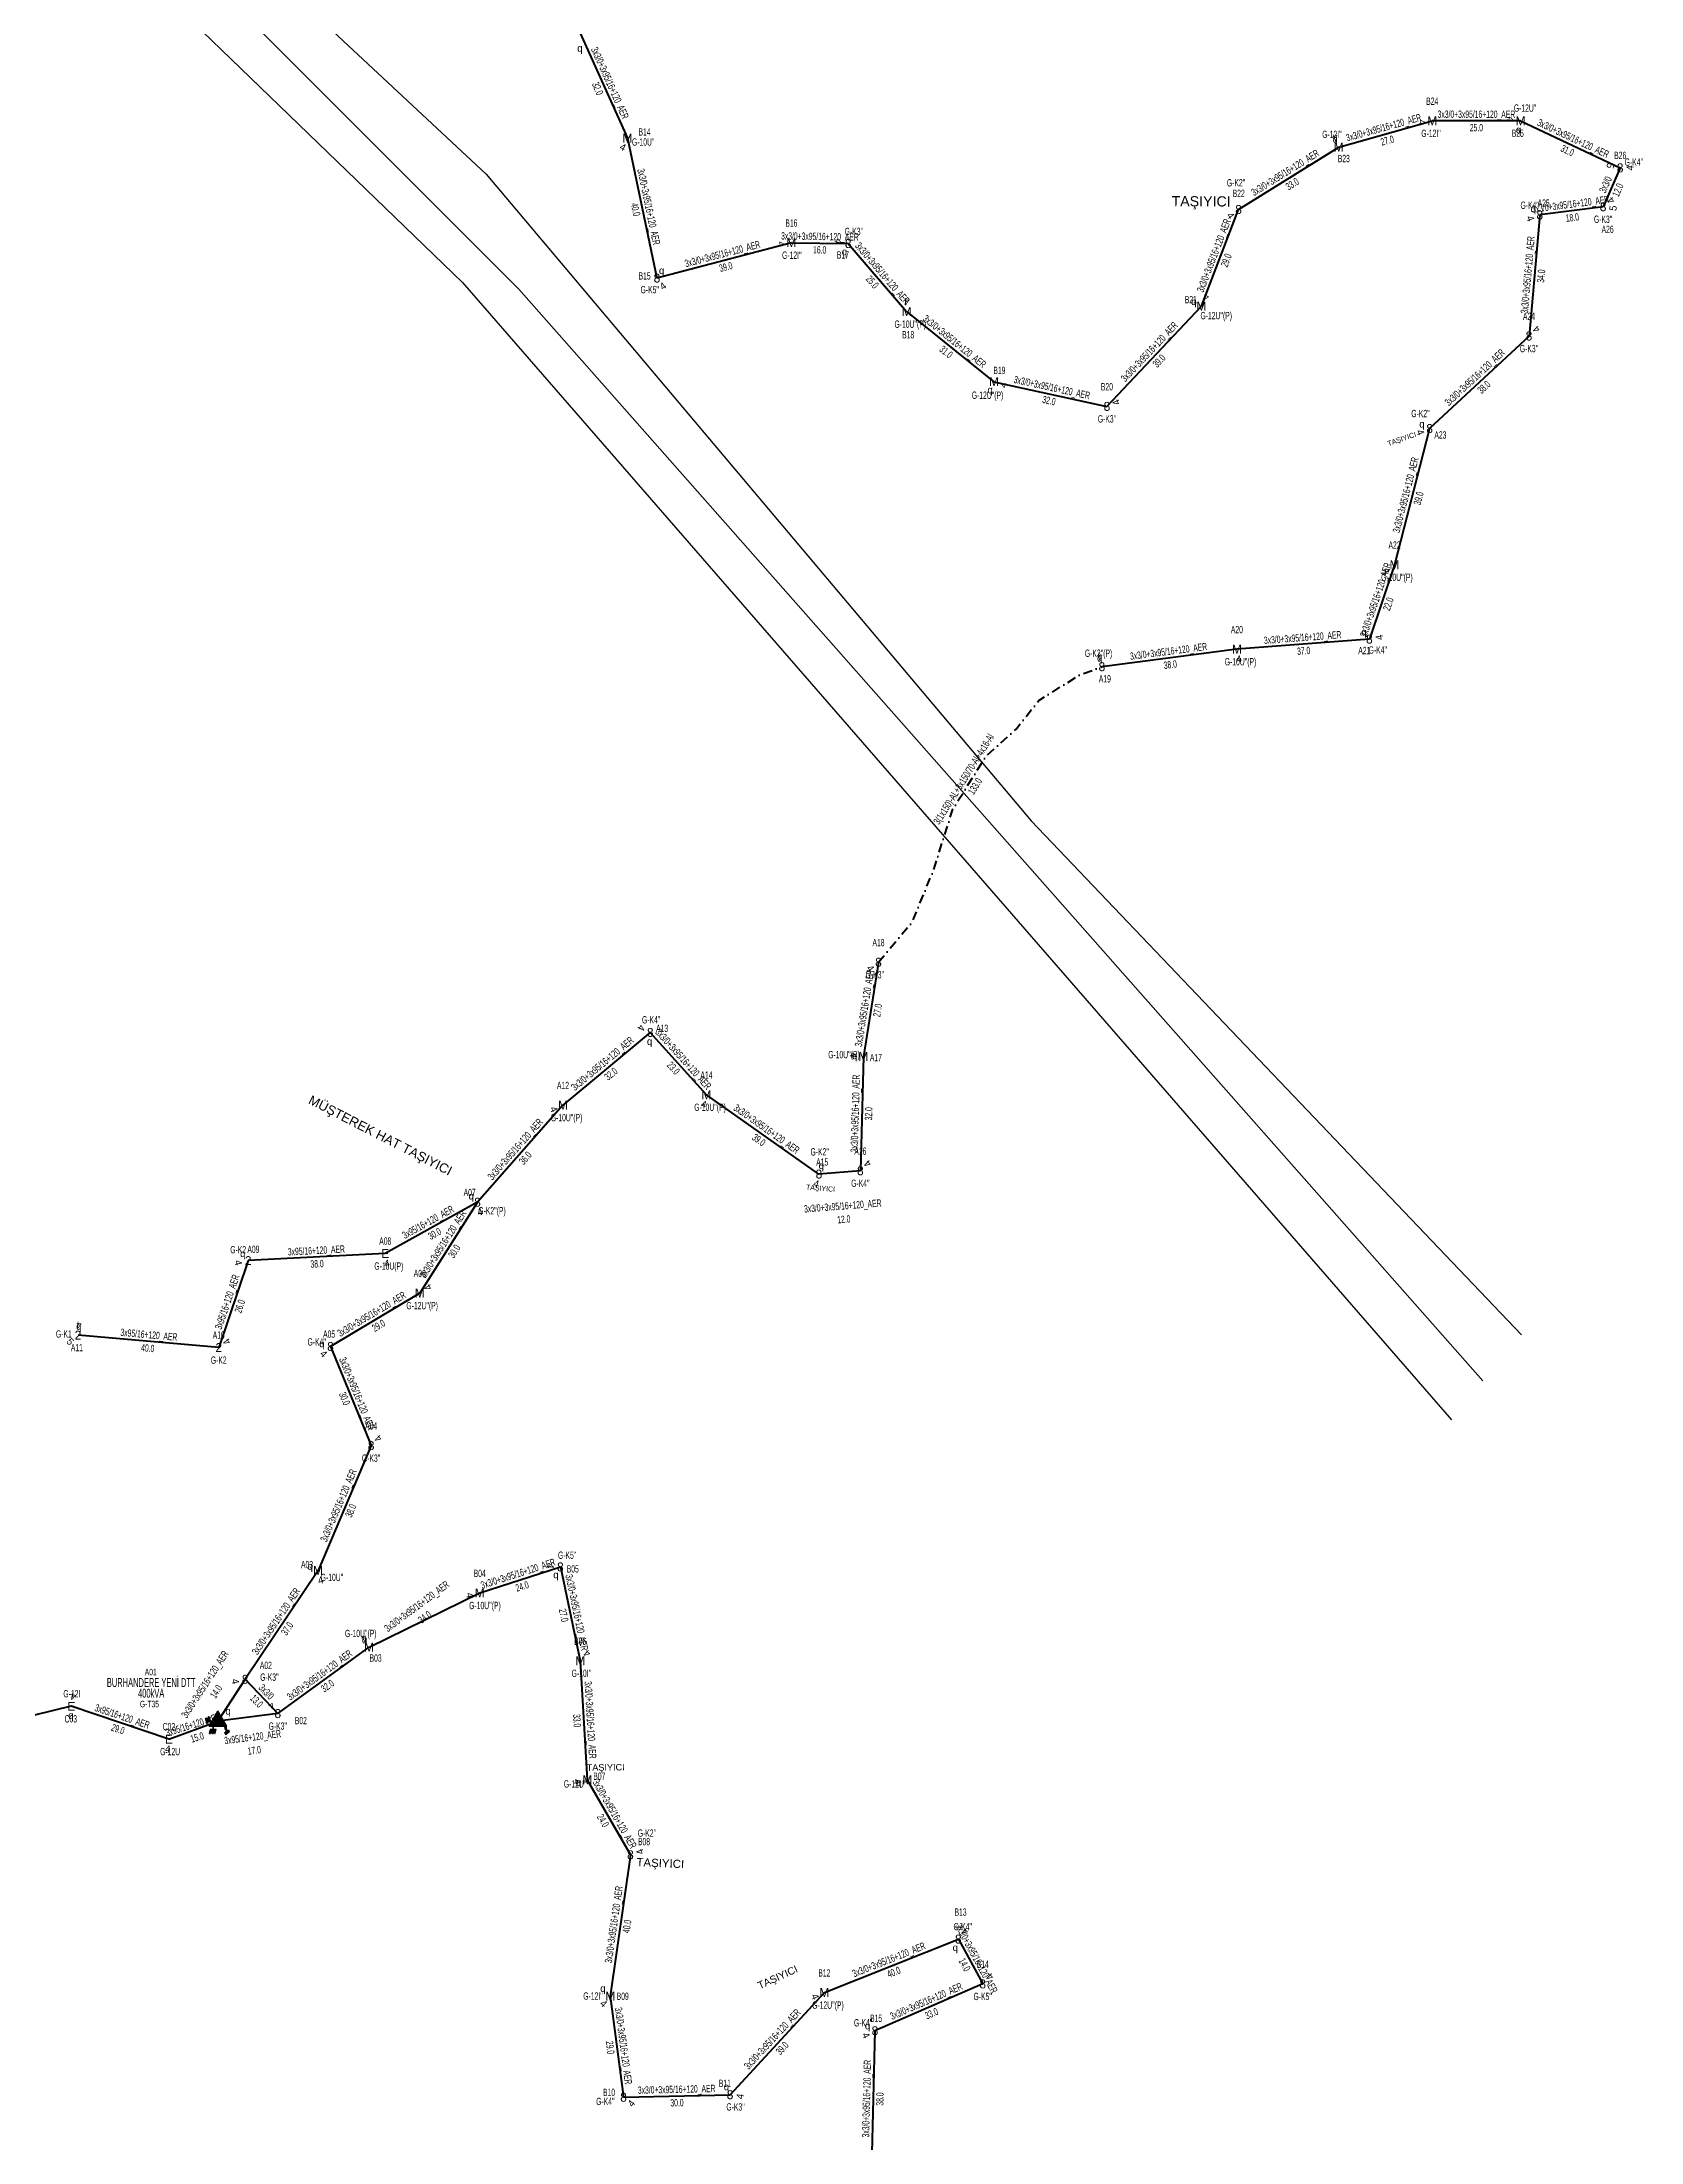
# Model space of a CAD drawing. Header units: millimetres. Extents: x 433713 to 438874, y 4028328 to 4034517.
# Drawn here: x 436841 to 437288, y 4031027 to 4031614 of the extents above; entities that cross this region are included whole.
import ezdxf
from ezdxf.enums import TextEntityAlignment as Align

# ---------------------------------------------------------------- set-up
doc = ezdxf.new("R2010")
doc.units = ezdxf.units.MM
doc.linetypes.add('DASHDOT', pattern=[5, 2.5, -1.25, 0, -1.25])
for name, color, linetype, lineweight in [('DIREK_AG_YENI', 108, 'Continuous', 25), ('DIREK_OG_YENI', 10, 'Continuous', 25), ('HAT_AG_HAVAI_YENI', 3, 'Continuous', 50), ('HAT_OG_HAVAI_YENI', 1, 'Continuous', 70), ('HAT_OG_YERALTI_YENI', 1, 'DASHDOT', 70), ('KULLANICI', 1, 'Continuous', 25), ('TRAFO_TADILAT_BYSK', 5, 'Continuous', 30), ('TRAFO_YENI', 5, 'Continuous', 30)]:
    doc.layers.add(name, color=color, linetype=linetype, lineweight=lineweight)
doc.styles.add('Direk', font='B_CAD')
doc.styles.get("Standard").update_dxf_attribs({"font": 'Arial'})

# ---------------------------------------------------------------- blocks, each defined once
blk = doc.blocks.new('YENI_DIREK')
h = blk.add_hatch(color=32)
h.paths.add_polyline_path([(-3.28, -0.5), (-3.07, -0.63), (-2.64, 0.1), (-1.87, -0.35), (-1.77, -0.17), (-2.54, 0.28), (-2.11, 1.01), (-2.33, 1.14)])
h.paths.add_polyline_path([(-3.42, -0.17), (-3.29, -0.25), (-2.57, 0.98), (-2.7, 1.06)])
h.paths.add_polyline_path([(-3.5, 0.29), (-3.37, 0.22), (-3.01, 0.82), (-3.14, 0.9)])
h.paths.add_polyline_path([(-3.41, 0.73), (-3.54, 0.81), (-3.62, 0.68), (-3.49, 0.61)])
h.paths.add_polyline_path([(-1.26, -1.44), (-1.46, -1.44), (-1.47, -2.34), (-2.22, -2.34), (-2.48, -3.47), (-2.38, -3.47), (-2.17, -2.54), (-1.87, -2.54), (-2.08, -3.47), (-1.98, -3.47), (-1.77, -2.54), (-1.47, -2.54), (-1.68, -3.48), (-1.58, -3.48), (-1.37, -2.54), (-1.07, -2.54), (-1.28, -3.48), (-1.18, -3.48), (-0.97, -2.54), (-0.67, -2.55), (-0.88, -3.48), (-0.78, -3.48), (-0.52, -2.35), (-1.27, -2.34)])
at = {"layer": 'TRAFO_YENI'}
for points in [[(2.31, -1.57), (2.08, -1.92), (2.04, -1.44), (1.9, -1.44), (1.98, -2.32), (2.21, -1.96), (2.27, -2.67), (2.06, -2.67), (2.36, -2.87), (2.36, -2.86), (2.6, -2.49), (2.41, -2.63)], [(2.31, -1.57), (2.08, -1.92), (2.04, -1.44), (1.9, -1.44), (1.98, -2.32), (2.21, -1.96), (2.27, -2.67), (2.06, -2.67), (2.36, -2.87), (1.94, -3.19), (2.16, -3.79), (2.22, -3.74), (2.04, -3.26), (2.22, -3.13), (2.4, -3.6), (2.46, -3.56), (2.28, -3.08), (2.46, -2.94), (2.64, -3.42), (2.69, -3.38), (2.51, -2.9), (2.69, -2.76), (2.87, -3.24), (2.93, -3.2), (2.75, -2.72), (2.93, -2.58), (3.11, -3.06), (3.17, -3.01), (2.95, -2.42), (2.36, -2.86), (2.6, -2.49), (2.41, -2.63)], [(2.93, -2.58), (3.11, -3.06), (3.17, -3.01), (2.95, -2.42), (2.36, -2.86), (2.6, -2.49), (2.41, -2.63), (2.31, -1.57), (2.08, -1.92), (2.04, -1.44), (1.9, -1.44), (1.98, -2.32), (2.21, -1.96), (2.27, -2.67), (2.06, -2.67), (2.36, -2.87), (1.94, -3.19), (2.16, -3.79), (2.22, -3.74), (2.04, -3.26), (2.22, -3.13), (2.4, -3.6), (2.46, -3.56), (2.28, -3.08), (2.46, -2.94), (2.64, -3.42), (2.69, -3.38), (2.51, -2.9), (2.69, -2.76), (2.87, -3.24), (2.93, -3.2), (2.75, -2.72)]]:
    blk.add_hatch(color=32, dxfattribs=at).paths.add_polyline_path(points)
at = {"layer": 'TRAFO_TADILAT_BYSK', "color": 32, "flags": 128}
for points in [[(-3.49, 0.61), (-3.41, 0.73), (-3.54, 0.81), (-3.62, 0.68), (-3.49, 0.61)], [(-3.37, 0.22), (-3.01, 0.82), (-3.14, 0.9), (-3.5, 0.29), (-3.37, 0.22)], [(-3.29, -0.25), (-2.57, 0.98), (-2.7, 1.06), (-3.42, -0.17), (-3.29, -0.25)], [(-1.77, -0.17), (-2.54, 0.28), (-2.11, 1.01), (-2.33, 1.14), (-3.28, -0.5), (-3.07, -0.63), (-2.64, 0.1), (-1.87, -0.35), (-1.77, -0.17)], [(-1.26, -1.44), (-1.46, -1.44), (-1.47, -2.34), (-2.22, -2.34), (-2.48, -3.47), (-2.38, -3.47), (-2.17, -2.54), (-1.87, -2.54), (-2.08, -3.47), (-1.98, -3.47), (-1.77, -2.54), (-1.47, -2.54), (-1.68, -3.48), (-1.58, -3.48), (-1.37, -2.54), (-1.07, -2.54), (-1.28, -3.48), (-1.18, -3.48), (-0.97, -2.54), (-0.67, -2.55), (-0.88, -3.48), (-0.78, -3.48), (-0.52, -2.35), (-1.27, -2.34), (-1.26, -1.44)]]:
    blk.add_lwpolyline(points, dxfattribs=at)
at = {"layer": 'TRAFO_YENI', "linetype": 'Continuous'}
for p, q in [((-2.5, -1.44), (0, 2.89)), ((2.5, -1.44), (0, 2.89)), ((-2.5, -1.44), (2.5, -1.44))]:
    blk.add_line(p, q, dxfattribs=at)
at = {"layer": 'TRAFO_YENI', "color": 32, "flags": 128}
blk.add_lwpolyline([(1.9, -1.44), (2.04, -1.44), (2.08, -1.92), (2.31, -1.57), (2.41, -2.63), (2.6, -2.49), (2.36, -2.86), (2.95, -2.42), (3.17, -3.01), (3.11, -3.06), (2.93, -2.58), (2.75, -2.72), (2.93, -3.2), (2.87, -3.24), (2.69, -2.76), (2.51, -2.9), (2.69, -3.38), (2.64, -3.42), (2.46, -2.94), (2.28, -3.08), (2.46, -3.56), (2.4, -3.6), (2.22, -3.13), (2.04, -3.26), (2.22, -3.74), (2.16, -3.79), (1.94, -3.19), (2.36, -2.87), (2.06, -2.67), (2.27, -2.67), (2.21, -1.96), (1.98, -2.32), (1.9, -1.44)], dxfattribs=at)
at = {"layer": 'TRAFO_YENI', "linetype": 'Continuous'}
for points in [[(-2.5, -1.44), (0, -1.44), (0, 2.89)], [(0, -1.44), (0, 2.89), (2.5, -1.44)]]:
    blk.add_solid(points, dxfattribs=at)

msp = doc.modelspace()

# ---------------------------------------------------------------- linework, layer by layer
at = {"layer": 'HAT_AG_HAVAI_YENI'}
for p, q in [((436962.898, 4031289.544), (436937.085, 4031275.176)), ((436937.085, 4031275.176), (436898.734, 4031273.196)), ((436898.734, 4031273.196), (436890.499429, 4031248.857397)), ((436890.499429, 4031248.857397), (436851.138, 4031252.333)), ((436849.266, 4031148.454), (436812.166676, 4031139.451354)), ((436876.563, 4031139.282), (436849.266, 4031148.454)), ((436876.563, 4031139.282), (436890.299, 4031144.305)), ((436907.038686, 4031146.421853), (436890.299, 4031144.305))]:
    msp.add_line(p, q, dxfattribs=at)
at = {"layer": 'HAT_OG_HAVAI_YENI'}
for p, q in [((436991.636242, 4031616.706957), (437004.842, 4031587.342)), ((437203.837, 4031584.86), (437229.995, 4031592.198)), ((437254.696, 4031592.168), (437229.995, 4031592.198)), ((437254.696, 4031592.168), (437282.558821, 4031579.040135)), ((437004.842, 4031587.342), (437013.097571, 4031548.204689)), ((437175.811, 4031567.388), (437203.837, 4031584.86)), ((437282.558821, 4031579.040135), (437277.801646, 4031568.16388)), ((437165.417, 4031540.305), (437175.811, 4031567.388)), ((437277.801646, 4031568.16388), (437260.074271, 4031565.865071)), ((437260.074271, 4031565.865071), (437257.06119, 4031531.97438)), ((437050.707, 4031558.1), (437013.097571, 4031548.204689)), ((437050.707, 4031558.1), (437066.610734, 4031557.853831)), ((437066.610734, 4031557.853831), (437082.955, 4031538.8)), ((437082.955, 4031538.8), (437107.391, 4031519.198)), ((437138.99403, 4031512.286846), (437165.417, 4031540.305)), ((437257.06119, 4031531.97438), (437229.264, 4031506.087)), ((437107.391, 4031519.198), (437138.99403, 4031512.286846)), ((437229.264, 4031506.087), (437219.433, 4031467.959)), ((437219.433, 4031467.959), (437212.407413, 4031447.15285)), ((437175.347, 4031444.316), (437137.567623, 4031439.430936)), ((437212.407413, 4031447.15285), (437175.347, 4031444.316)), ((437075.078, 4031356.708), (437070.867, 4031330.351)), ((437011.232846, 4031337.066952), (436986.81, 4031316.728)), ((437026.953, 4031319.625), (437011.232846, 4031337.066952)), ((437070.867, 4031330.351), (437070.001771, 4031298.343396)), ((436986.81, 4031316.728), (436962.898, 4031289.544)), ((437058.418, 4031297.424), (437026.953, 4031319.625)), ((437070.001771, 4031298.343396), (437058.418, 4031297.424)), ((436962.898, 4031289.544), (436946.741, 4031264.107)), ((436946.741, 4031264.107), (436921.766, 4031249.16)), ((436921.766, 4031249.16), (436933.142845, 4031221.417601)), ((436933.142845, 4031221.417601), (436918.285, 4031186.462)), ((436918.285, 4031186.462), (436897.892134, 4031156.007083)), ((436963.512, 4031180.178), (436986.091144, 4031187.472389)), ((436986.091144, 4031187.472389), (436991.629264, 4031161.186629)), ((436932.579111, 4031164.976381), (436963.512, 4031180.178)), ((436907.038686, 4031146.421853), (436932.579111, 4031164.976381)), ((436897.892134, 4031156.007083), (436890.299, 4031144.305)), ((436897.892134, 4031156.007083), (436907.038686, 4031146.421853)), ((436991.629264, 4031161.186629), (436993.621, 4031127.892)), ((436993.621, 4031127.892), (437005.674, 4031106.887)), ((437005.674, 4031106.887), (437000.026, 4031067.343)), ((437059.932, 4031068.329), (437097.415759, 4031083.302534)), ((437097.415759, 4031083.302534), (437104.233164, 4031070.759934)), ((437033.559253, 4031039.742241), (437059.932, 4031068.329)), ((437104.233164, 4031070.759934), (437074.089117, 4031057.648174)), ((437000.026, 4031067.343), (437003.746792, 4031039.039962)), ((437074.089117, 4031057.648174), (437073.10291, 4031019.548067)), ((437003.746792, 4031039.039962), (437033.559253, 4031039.742241))]:
    msp.add_line(p, q, dxfattribs=at)
at = {"layer": 'HAT_OG_YERALTI_YENI', "flags": 128}
msp.add_lwpolyline([(437075.078, 4031356.708), (437084.53926, 4031368.022184), (437090.422156, 4031382.344238), (437095.887083, 4031399.590696), (437105.103401, 4031414.338103), (437113.549198, 4031421.932223), (437119.936775, 4031429.952181), (437131.36344, 4031437.120462), (437137.567623, 4031439.430936)], dxfattribs=at)
at = {"layer": 'KULLANICI', "flags": 128}
for points in [[(436616.283571, 4031920.222568), (436719.417112, 4031817.107563), (436819.241025, 4031713.589689), (436965.313736, 4031577.274044), (437117.745198, 4031396.253603), (437255.000521, 4031252.452114)], [(436605.69085, 4031912.347548), (436781.573931, 4031738.042596), (436974.485649, 4031545.100091), (437244.17984, 4031239.531129)], [(436590.646892, 4031905.154471), (436821.068674, 4031679.943232), (436958.732633, 4031546.924557), (437235.390339, 4031228.62936)]]:
    msp.add_lwpolyline(points, dxfattribs=at)

# ---------------------------------------------------------------- block references
at = {"layer": 'TRAFO_YENI'}
msp.add_blockref('YENI_DIREK', (436890.299, 4031144.305), dxfattribs=at)

# ---------------------------------------------------------------- texts
at = {"layer": 'DIREK_AG_YENI', "width": 0.53}
for s, p in [('A08', (436937.085, 4031278.676)), ('G-K2', (436895.945621, 4031276.265873)), ('A09', (436900.210767, 4031276.369194)), ('G-10U(P)', (436938.096715, 4031271.676)), ('G-K1', (436847.173892, 4031252.68303)), ('A11', (436850.830149, 4031248.846565)), ('A10', (436890.499429, 4031252.357397)), ('G-K2', (436890.499429, 4031245.357397)), ('G-12I', (436849.418285, 4031151.98946)), ('C03', (436849.115382, 4031144.957242)), ('C02', (436876.563, 4031142.782)), ('G-12U', (436876.90021, 4031135.782))]:
    msp.add_text(s, height=2.05, dxfattribs=at).set_placement(p, align=Align.MIDDLE_CENTER)
at = {"layer": 'DIREK_AG_YENI', "color": 32, "style": 'Direk'}
for s, rotation, p in [('4', 281.778298, (436895.992955, 4031272.624449)), ('4', 369.539006, (436937.549013, 4031272.414716)), ('4', 534.953889, (436851.384281, 4031255.122148)), ('5', 309.953888, (436848.991628, 4031250.534922)), ('4', 485.653794, (436892.77458, 4031250.489478)), ('4', 529.480429, (436849.7772, 4031151.206939)), ('4', 353.46524, (436876.244343, 4031136.500192))]:
    msp.add_text(s, height=2, rotation=rotation, dxfattribs=at).set_placement(p, align=Align.MIDDLE_CENTER)
at = {"layer": 'DIREK_AG_YENI', "color": 4, "style": 'Direk'}
for p in [(436897.224873, 4031275.189122), (436851.357894, 4031254.823311), (436849.158416, 4031145.956316)]:
    msp.add_text('q', height=2, dxfattribs=at).set_placement(p, align=Align.MIDDLE_CENTER)
at = {"layer": 'DIREK_AG_YENI', "style": 'Direk'}
for s, p in [('2', (436898.734, 4031273.196)), ('E', (436937.085, 4031275.176)), ('2', (436851.138, 4031252.333)), ('2', (436890.499429, 4031248.857397)), ('E', (436849.266, 4031148.454)), ('E', (436876.563, 4031139.282))]:
    msp.add_text(s, height=2.5, dxfattribs=at).set_placement(p, align=Align.MIDDLE_CENTER)
at = {"layer": 'DIREK_OG_YENI', "color": 4, "style": 'Direk'}
for p in [(436991.535378, 4031612.552577), (437202.827908, 4031587.147298), (437254.148558, 4031589.728675), (437258.271259, 4031567.596876), (437065.548941, 4031555.590515), (437014.410278, 4031550.332317), (437163.300568, 4031541.635682), (437106.313317, 4031516.942208), (437227.115435, 4031507.365151), (437210.873094, 4031449.126644), (437136.967193, 4031441.857761), (437011.054425, 4031334.573326), (437068.37774, 4031330.582486), (437059.079093, 4031299.835007), (436961.130233, 4031291.311767), (436919.393827, 4031249.949172), (436916.086235, 4031187.651719), (436984.837388, 4031185.309499), (436931.285804, 4031167.115857), (436991.225638, 4031127.17629), (437096.566881, 4031080.951065), (436997.967088, 4031069.530698), (437072.01622, 4031059.045707), (437032.529347, 4031042.020244)]:
    msp.add_text('q', height=2, dxfattribs=at).set_placement(p, align=Align.MIDDLE_CENTER)
at = {"layer": 'DIREK_OG_YENI', "width": 0.53}
for s, p in [('B24', (437229.995, 4031597.698)), ("G-12U''", (437255.972849, 4031595.790072)), ("G-10U''", (437009.261619, 4031586.283989)), ('B14', (437009.633685, 4031589.115134)), ("G-12I''", (437201.929206, 4031588.420027)), ("G-12I''", (437229.65779, 4031588.698)), ('B25', (437253.929582, 4031588.752945)), ('B23', (437205.249728, 4031581.657782)), ('B26', (437282.583885, 4031582.540046)), ("G-K4''", (437286.403612, 4031580.656643)), ("G-K2''", (437175.114772, 4031574.863826)), ('B22', (437175.851955, 4031571.90509)), ("G-K4''", (437257.244649, 4031568.582942)), ('A25', (437261.169106, 4031569.189426)), ('B16', (437050.707, 4031563.6)), ("G-K3''", (437068.203159, 4031561.248241)), ("G-K3''", (437277.801646, 4031564.66388)), ('A26', (437279.055864, 4031561.84364)), ("G-12I''", (437050.833761, 4031554.6)), ('B17', (437065.124224, 4031554.685189)), ('B15', (437009.649494, 4031548.80533)), ("G-K5''", (437011.097893, 4031544.963623)), ('B21', (437162.453995, 4031542.167955)), ("G-12U''(P)", (437169.563642, 4031537.697846)), ('A24', (437257.06119, 4031537.47438)), ("G-10U''(P)", (437083.966715, 4031535.3)), ('B18', (437083.38043, 4031532.333774)), ("G-K3''", (437257.06119, 4031528.47438)), ('B19', (437108.899757, 4031522.356109)), ("G-12U''(P)", (437105.58362, 4031515.414817)), ('B20', (437138.99403, 4031517.786846)), ("G-K3''", (437138.99403, 4031508.786846)), ("G-K2''", (437226.709576, 4031510.287582)), ('A23', (437232.27199, 4031504.297589)), ('A22', (437219.433, 4031473.459)), ("G-10U''(P)", (437220.107505, 4031464.459)), ('A20', (437175.347, 4031449.816)), ("G-K3''(P)", (437136.634324, 4031443.203156)), ('A21', (437210.990444, 4031443.952506)), ("G-K4''", (437214.776621, 4031444.105028)), ("G-10U''(P)", (437176.358715, 4031440.816)), ('A19', (437138.408225, 4031436.033379)), ('A18', (437075.078, 4031362.208)), ("G-K3''", (437074.066285, 4031353.208)), ("G-K4''", (437011.485626, 4031340.599825)), ('A13', (437014.542804, 4031338.20457)), ("G-10U''(P)", (437065.410334, 4031330.858436)), ('A14', (437026.953, 4031325.125)), ('A17', (437074.351964, 4031330.02692)), ('A12', (436986.81, 4031322.228)), ("G-10U''(P)", (436987.821715, 4031313.228)), ("G-10U''(P)", (437027.964715, 4031316.125)), ("G-K2''", (437058.639094, 4031303.646037)), ('A16', (437070.001771, 4031303.843396)), ('A15', (437059.34353, 4031300.79941)), ('A07', (436960.700953, 4031292.268515)), ("G-K4''", (437070.001771, 4031294.843396)), ("G-K2''(P)", (436966.958296, 4031287.161669)), ('A06', (436946.741, 4031269.607)), ("G-12U''(P)", (436947.415505, 4031260.607)), ("G-K4''", (436917.916303, 4031250.440714)), ('A05', (436921.385014, 4031252.639202)), ('A04', (436933.142845, 4031226.917601)), ("G-K3''", (436933.142845, 4031217.917601)), ("G-K5''", (436987.994077, 4031190.755193)), ('A03', (436915.206729, 4031188.127607)), ("G-10U''", (436922.189111, 4031184.532002)), ('B04', (436963.512, 4031185.678)), ('B05', (436989.547083, 4031186.91878)), ("G-10U''(P)", (436964.987686, 4031176.678)), ("G-10U''(P)", (436930.236245, 4031168.852108)), ('B06', (436991.629264, 4031166.686629)), ('B03', (436934.389741, 4031161.981115)), ('A02', (436903.69062, 4031159.930658)), ("G-K3''", (436904.677965, 4031156.617764)), ("G-10I''", (436991.966474, 4031157.686629)), ("G-K3''", (436907.038686, 4031142.921853)), ('B02', (436913.477227, 4031144.454751)), ("G-12U''", (436990.192424, 4031126.728947)), ('B07', (436996.974507, 4031128.893993)), ('B08', (437009.482775, 4031110.584999)), ("G-K2''", (437010.301867, 4031112.97037)), ('B13', (437098.038381, 4031090.87221)), ("G-K4''", (437098.671885, 4031086.782118)), ('B12', (437059.932, 4031073.829)), ('B14', (437104.233164, 4031076.259934)), ("G-12I''", (436995.219976, 4031067.367945)), ('B09', (437003.525945, 4031067.323463)), ("G-K5''", (437104.233164, 4031067.259934)), ("G-12U''(P)", (437060.943715, 4031064.829)), ('B15', (437074.408763, 4031061.133547)), ("G-K4''", (437070.783383, 4031059.876876)), ("G-K4''", (436998.668425, 4031037.874372)), ('B10', (436999.692289, 4031040.40355)), ('B11', (437032.117385, 4031042.931444)), ("G-K3''", (437035.10077, 4031036.332628))]:
    msp.add_text(s, height=2.05, dxfattribs=at).set_placement(p, align=Align.MIDDLE_CENTER)
at = {"layer": 'DIREK_OG_YENI', "color": 32, "style": 'Direk'}
for s, rotation, p in [('4', 277.835097, (437227.221139, 4031591.816297)), ('4', 260.255948, (437251.936394, 4031592.641892)), ('4', 333.062638, (437003.573555, 4031584.845794)), ('4', 199.737958, (437202.891387, 4031587.495492)), ('5', 257.982874, (437279.820182, 4031579.623107)), ('4', 449.589877, (437285.358749, 4031579.020093)), ('4', 488.800049, (437279.98379, 4031569.918373)), ('5', 81.882254, (437280.57359, 4031567.768498)), ('4', 307.16234, (437173.579604, 4031565.696589)), ('4', 290.53673, (437257.452218, 4031564.882809)), ('4', 277.370424, (437047.930135, 4031557.740806)), ('4', 256.990229, (437063.882605, 4031558.484159)), ('4', 396.53351, (437014.764391, 4031545.954864)), ('4', 513.42244, (437166.669745, 4031542.809123)), ('4', 540.943508, (437082.908894, 4031541.59962)), ('4', 492.459715, (437259.126896, 4031533.864581)), ('4', 431.064346, (437110.039474, 4031518.289383)), ('4', 473.339175, (437141.564922, 4031513.396132)), ('4', 292.396918, (437226.675214, 4031505.020142)), ('4', 305.670891, (437217.158336, 4031466.32624)), ('4', 459.600651, (437215.168196, 4031447.619834)), ('4', 190.632223, (437137.051011, 4031442.182864)), ('4', 371.74515, (437175.916965, 4031441.574624)), ('4', 306.938729, (437072.84002, 4031355.02531)), ('4', 242.847198, (437008.741427, 4031338.344774)), ('4', 262.804912, (437068.089049, 4031330.701695)), ('4', 294.332005, (436984.258715, 4031315.574334)), ('4', 344.075191, (437026.184748, 4031316.932457)), ('4', 494.225781, (437072.008242, 4031300.296361)), ('4', 344.666037, (437057.677555, 4031294.723678)), ('4', 373.587723, (436963.555815, 4031286.822368)), ('4', 484.242647, (436949.055654, 4031265.682557)), ('4', 316.948389, (436919.854561, 4031247.113931)), ('4', 495.000001, (436935.122744, 4031223.397501)), ('4', 263.902024, (436983.306987, 4031187.76983)), ('4', 374.943958, (436919.007048, 4031183.7567)), ('4', 283.085645, (436960.784708, 4031179.54406)), ('4', 208.662067, (436931.236112, 4031167.43328)), ('4', 497.751611, (436993.511833, 4031163.259293)), ('4', 281.607533, (436895.149397, 4031155.443704)), ('4', 219.827991, (436905.245328, 4031148.572171)), ('4', 280.029525, (436990.863789, 4031127.404364)), ('4', 468.013038, (437008.336761, 4031107.752854)), ('4', 499.338163, (437099.24022, 4031085.426526)), ('4', 495.000001, (437106.213063, 4031072.739833)), ('4', 293.653441, (437057.367231, 4031067.20563)), ('4', 318.595961, (436998.174179, 4031065.24282)), ('4', 297.264838, (437071.600201, 4031056.365482)), ('4', 412.138057, (437005.957369, 4031037.321431)), ('4', 440.817521, (437036.323371, 4031039.295419))]:
    msp.add_text(s, height=2, rotation=rotation, dxfattribs=at).set_placement(p, align=Align.MIDDLE_CENTER)
at = {"layer": 'DIREK_OG_YENI', "style": 'Direk'}
for s, p in [('M', (437229.995, 4031592.198)), ('M', (437254.696, 4031592.168)), ('M', (437004.842, 4031587.342)), ('M', (437203.837, 4031584.86)), ('8', (437282.558821, 4031579.040135)), ('8', (437175.811, 4031567.388)), ('8', (437260.074271, 4031565.865071)), ('8', (437277.801646, 4031568.16388)), ('M', (437050.707, 4031558.1)), ('8', (437066.610734, 4031557.853831)), ('8', (437013.097571, 4031548.204689)), ('M', (437082.955, 4031538.8)), ('M', (437165.417, 4031540.305)), ('8', (437257.06119, 4031531.97438)), ('M', (437107.391, 4031519.198)), ('8', (437138.99403, 4031512.286846)), ('8', (437229.264, 4031506.087)), ('M', (437219.433, 4031467.959)), ('M', (437175.347, 4031444.316)), ('8', (437212.407413, 4031447.15285)), ('8', (437137.567623, 4031439.430936)), ('8', (437075.078, 4031356.708)), ('8', (437011.232846, 4031337.066952)), ('M', (437070.867, 4031330.351)), ('M', (437026.953, 4031319.625)), ('M', (436986.81, 4031316.728)), ('8', (437058.418, 4031297.424)), ('8', (437070.001771, 4031298.343396)), ('8', (436962.898, 4031289.544)), ('M', (436946.741, 4031264.107)), ('8', (436921.766, 4031249.16)), ('8', (436933.142845, 4031221.417601)), ('M', (436918.285, 4031186.462)), ('8', (436986.091144, 4031187.472389)), ('M', (436963.512, 4031180.178)), ('M', (436932.579111, 4031164.976381)), ('M', (436991.629264, 4031161.186629)), ('8', (436897.892134, 4031156.007083)), ('8', (436907.038686, 4031146.421853)), ('M', (436993.621, 4031127.892)), ('8', (437005.674, 4031106.887)), ('8', (437097.415759, 4031083.302534)), ('M', (437000.026, 4031067.343)), ('M', (437059.932, 4031068.329)), ('8', (437104.233164, 4031070.759934)), ('8', (437074.089117, 4031057.648174)), ('8', (437003.746792, 4031039.039962)), ('8', (437033.559253, 4031039.742241))]:
    msp.add_text(s, height=2.5, dxfattribs=at).set_placement(p, align=Align.MIDDLE_CENTER)
at = {"layer": 'HAT_AG_HAVAI_YENI', "lineweight": 30, "width": 0.53}
for rotation, p in [(389.101541, (436949.578155, 4031283.102849, 218468.5425)), (362.955464, (436917.865674, 4031275.034869, 218449.367)), (431.307586, (436893.81155, 4031261.299113, 218445.249715)), (354.953887, (436870.893478, 4031251.441904, 218425.569)), (341.427651, (436863.184947, 4031144.673548)), (17.30258, (436883.653041, 4031142.38094, 218445.624346)), (367.205484, (436900.118442, 4031138.835139, 218445.149439))]:
    msp.add_text('3x95/16+120_AER', height=2.05, rotation=rotation, dxfattribs=at).set_placement(p, align=Align.CENTER)
for s, rotation, p in [('30.0', 389.101541, (436950.404966, 4031281.617459, 218468.5425)), ('38.0', 362.955464, (436917.953326, 4031273.337131, 218449.367)), ('26.0', 431.307586, (436895.421879, 4031260.754284, 218445.249715)), ('40.0', 354.953887, (436870.743951, 4031249.748493, 218425.569)), ('29.0', 341.427651, (436862.643493, 4031143.06208)), ('15.0', 17.30258, (436884.158651, 4031140.757869, 218445.624346)), ('17.0', 367.205484, (436900.33167, 4031137.148564, 218445.149439))]:
    msp.add_text(s, height=2.05, rotation=rotation, dxfattribs=at).set_placement(p, align=Align.TOP_CENTER)
at = {"layer": 'HAT_OG_HAVAI_YENI', "lineweight": 30, "width": 0.53}
for s, rotation, p in [('3x3/0+3x95/16+120_AER', 294.214705, (436999.014493, 4031602.373243, 218502.42116)), ('3x3/0+3x95/16+120_AER', 15.669629, (437216.686163, 4031589.347575)), ('3x3/0+3x95/16+120_AER', 359.930223, (437242.346534, 4031593.032973, 218627.348151)), ('3x3/0+3x95/16+120_AER', 334.771907, (437268.989851, 4031586.372959, 218641.27941)), ('3x3/0+3x95/16+120_AER', 31.941818, (437189.374295, 4031576.845225, 218601.918391)), ('3x3/0+3x95/16+120_AER', 281.910753, (437009.801645, 4031567.948905, 218506.548785)), ('3x3/0', 426.375868, (437279.401468, 4031573.942633, 218638.900823)), ('3x3/0+3x95/16+120_AER', 367.388637, (437268.828649, 4031567.857418, 218630.037135)), ('3x3/0+3x95/16+120_AER', 69.003331, (437169.820542, 4031554.150835, 218587.905603)), ('3x3/0+3x95/16+120_AER', 374.741598, (437031.685799, 4031553.974578, 218506.548785)), ('3x3/0+3x95/16+120_AER', 359.111697, (437058.67185, 4031558.827026, 218533.305367)), ('3x3/0+3x95/16+120_AER', 310.622802, (437075.428027, 4031548.88033, 218541.4775)), ('3x3/0+3x95/16+120_AER', 444.919428, (437257.72107, 4031548.994999, 218628.530595)), ('3x3/0+3x95/16+120_AER', 321.264212, (437095.704871, 4031529.662034, 218553.6955)), ('3x3/0+3x95/16+120_AER', 46.678348, (437151.587128, 4031526.879103, 218582.7085)), ('3x3/0+3x95/16+120_AER', 402.962573, (437242.583247, 4031519.652672, 218614.631944)), ('3x3/0+3x95/16+120_AER', 347.664389, (437123.374107, 4031516.572799, 218569.497015)), ('3x3/0+3x95/16+120_AER', 435.541782, (437223.525364, 4031487.235175, 218609.7165)), ('3x3/0+3x95/16+120_AER', 431.34178, (437215.114879, 4031457.827859, 218606.203706)), ('3x3/0+3x95/16+120_AER', 367.367753, (437156.34831, 4031442.71645, 218568.783811)), ('3x3/0+3x95/16+120_AER', 364.377263, (437193.812331, 4031446.581945, 218587.6735)), ('3x3/0+3x95/16+120_AER', 440.922235, (437072.133059, 4031343.663742, 218535.433413)), ('3x3/0+3x95/16+120_AER', 399.786986, (436998.477478, 4031327.55064, 218493.405)), ('3x3/0+3x95/16+120_AER', 312.027836, (437019.72432, 4031328.915044, 218505.616423)), ('3x3/0+3x95/16+120_AER', 448.451559, (437069.584696, 4031314.370167, 218535.000886)), ('3x3/0+3x95/16+120_AER', 324.793947, (437043.175614, 4031309.218923, 218513.4765)), ('3x3/0+3x95/16+120_AER', 408.66383, (436974.21584, 4031303.697558, 218481.449061)), ('3x3/0+3x95/16+120_AER', 417.577341, (436954.102062, 4031277.281391, 218473.3705)), ('3x3/0+3x95/16+120_AER', 364.539042, (437065.156847, 4031287.485962, 218529.209073)), ('3x3/0+3x95/16+120_AER', 390.899613, (436933.816995, 4031257.362858, 218460.883)), ('3x3/0+3x95/16+120_AER', 292.297981, (436928.240862, 4031235.611311, 218466.571422)), ('3x3/0+3x95/16+120_AER', 426.971941, (436924.931686, 4031204.272535, 218459.14253)), ('3x3/0+3x95/16+120_AER', 17.903503, (436974.540269, 4031184.634034, 218493.045572)), ('3x3/0+3x95/16+120_AER', 416.193406, (436907.382285, 4031171.707474, 218448.946067)), ('3x3/0+3x95/16+120_AER', 36.631188, (436946.510162, 4031175.621355)), ('3x3/0+3x95/16+120_AER', 281.897583, (436989.691944, 4031174.504748, 218495.814632)), ('3x3/0+3x95/16+120_AER', 417.020129, (436887.485015, 4031154.059166, 218445.149439)), ('3x3/0+3x95/16+120_AER', 35.997537, (436919.309311, 4031156.386803, 218466.289556)), ('3x3/0', 313.658443, (436903.080358, 4031151.801272, 218453.519343)), ('3x3/0+3x95/16+120_AER', 273.424207, (436993.473829, 4031144.590239, 218496.810714)), ('3x3/0+3x95/16+120_AER', 299.847005, (437000.385191, 4031117.812454, 218502.837223)), ('3x3/0+3x95/16+120_AER', 441.870783, (437002.008729, 4031087.234733, 218500.012965)), ('3x3/0+3x95/16+120_AER', 298.525852, (437101.571273, 4031077.437156, 218552.116582)), ('3x3/0+3x95/16+120_AER', 21.775091, (437078.35856, 4031076.605117, 218548.707879)), ('3x3/0+3x95/16+120_AER', 383.507601, (437088.822101, 4031064.98351, 218537.044558)), ('3x3/0+3x95/16+120_AER', 277.489567, (437002.729109, 4031053.302046, 218501.873396)), ('3x3/0+3x95/16+120_AER', 47.30688, (437046.12088, 4031054.611981, 218529.966)), ('3x3/0+3x95/16+120_AER', 448.517251, (437072.746298, 4031038.620115, 218536.551455)), ('3x3/0+3x95/16+120_AER', 1.349443, (437018.633005, 4031040.240866, 218516.779627))]:
    msp.add_text(s, height=2.05, rotation=rotation, dxfattribs=at).set_placement(p, align=Align.CENTER)
for s, rotation, p in [('32.0', 294.214705, (436997.464068, 4031601.675976, 218502.42116)), ('25.0', 359.930223, (437242.344464, 4031591.332974, 218627.348151)), ('27.0', 15.669629, (437217.145316, 4031587.710756)), ('31.0', 334.771907, (437268.265272, 4031584.835108, 218641.27941)), ('33.0', 31.941818, (437190.273694, 4031575.402629, 218601.918391)), ('12.0', 426.375868, (437280.958998, 4031573.261383, 218638.900823)), ('40.0', 281.910753, (437008.138245, 4031567.598046, 218506.548785)), ('18.0', 367.388637, (437269.047267, 4031566.171534, 218630.037135)), ('16.0', 359.111697, (437058.645494, 4031557.12723, 218533.305367)), ('39.0', 374.741598, (437032.118382, 4031552.330536, 218506.548785)), ('29.0', 69.003331, (437171.407664, 4031553.541702, 218587.905603)), ('34.0', 444.919428, (437259.414391, 4031548.844453, 218628.530595)), ('25.0', 310.622802, (437074.137707, 4031547.7735, 218541.4775)), ('31.0', 321.264212, (437094.641129, 4031528.335966, 218553.6955)), ('39.0', 46.678348, (437152.823901, 4031525.712744, 218582.7085)), ('32.0', 347.664389, (437123.010923, 4031514.912047, 218569.497015)), ('38.0', 402.962573, (437243.741832, 4031518.408613, 218614.631944)), ('39.0', 435.541782, (437225.171525, 4031486.81073, 218609.7165)), ('22.0', 431.34178, (437216.725534, 4031457.283991, 218606.203706)), ('37.0', 364.377263, (437193.942081, 4031444.886904, 218587.6735)), ('38.0', 367.367753, (437156.566313, 4031441.030486, 218568.783811)), ('27.0', 440.922235, (437073.811767, 4031343.395525, 218535.433413)), ('32.0', 399.786986, (436999.565368, 4031326.244311, 218493.405)), ('23.0', 312.027836, (437018.461526, 4031327.776908, 218505.616423)), ('32.0', 448.451559, (437071.284075, 4031314.324229, 218535.000886)), ('39.0', 324.793947, (437042.195533, 4031307.82988, 218513.4765)), ('36.0', 408.66383, (436975.492281, 4031302.57475, 218481.449061)), ('12.0', 364.539042, (437065.291382, 4031285.791294, 218529.209073)), ('30.0', 417.577341, (436955.537059, 4031276.369917, 218473.3705)), ('29.0', 390.899613, (436934.690005, 4031255.904142, 218460.883)), ('30.0', 292.297981, (436926.667983, 4031234.966291, 218466.571422)), ('38.0', 426.971941, (436926.496219, 4031203.607526, 218459.14253)), ('24.0', 17.903503, (436975.062875, 4031183.016355, 218493.045572)), ('34.0', 36.631188, (436947.524487, 4031174.257118)), ('27.0', 281.897583, (436988.028464, 4031174.154271, 218495.814632)), ('37.0', 416.193406, (436908.794849, 4031170.761609, 218448.946067)), ('32.0', 35.997537, (436920.308486, 4031155.011431, 218466.289556)), ('14.0', 417.020129, (436888.91108, 4031153.133781, 218445.149439)), ('13.0', 313.658443, (436901.850462, 4031150.627664, 218453.519343)), ('33.0', 273.424207, (436991.776864, 4031144.488701, 218496.810714)), ('24.0', 299.847005, (436998.910684, 4031116.966388, 218502.837223)), ('40.0', 441.870783, (437003.691647, 4031086.994342, 218500.012965)), ('40.0', 21.775091, (437078.989199, 4031075.026417, 218548.707879)), ('14.0', 298.525852, (437100.07765, 4031076.625312, 218552.116582)), ('33.0', 383.507601, (437089.500181, 4031063.424598, 218537.044558)), ('29.0', 277.489567, (437001.043612, 4031053.080459, 218501.873396)), ('39.0', 47.30688, (437047.370373, 4031053.45926, 218529.966)), ('30.0', 1.349443, (437018.67304, 4031038.541337, 218516.779627)), ('38.0', 448.517251, (437074.445729, 4031038.576126, 218536.551455))]:
    msp.add_text(s, height=2.05, rotation=rotation, dxfattribs=at).set_placement(p, align=Align.TOP_CENTER)
at = {"layer": 'HAT_OG_YERALTI_YENI', "lineweight": 30, "width": 0.53}
msp.add_text('3(1x150)-AL+3x150/70-Al+4x16-Al', height=2.05, rotation=57.996883, dxfattribs=at).set_placement((437099.774426, 4031407.41487), align=Align.CENTER)
msp.add_text('133.0', height=2.05, rotation=57.996883, dxfattribs=at).set_placement((437101.216058, 4031406.513929), align=Align.TOP_CENTER)
at = {"layer": 'KULLANICI'}
for s, height, rotation, p in [('TAŞIYICI', 2.8447, 359.736, (437165.334283, 4031569.682277)), ('MÜŞTEREK HAT TAŞIYICI', 2.5947, 332.7839, (436935.734356, 4031308.271832)), ('TAŞIYICI', 1.8241, 0.7848, (436998.757151, 4031131.36832)), ('TAŞIYICI', 2.2939, 357.5351, (437014.045713, 4031104.577456)), ('TAŞIYICI', 2.0498, 24.4155, (437046.860373, 4031072.645288))]:
    msp.add_text(s, height=height, rotation=rotation, dxfattribs=at).set_placement(p, align=Align.MIDDLE_CENTER)
for height, rotation, p in [(1.4381, 18.9832, (437217.736999, 4031501.143993)), (1.3949, 355.3226, (437054.764992, 4031293.105782))]:
    msp.add_text('TAŞIYICI', height=height, rotation=rotation, dxfattribs=at).set_placement(p)
at = {"layer": 'TRAFO_YENI', "width": 0.6}
for s, height, p in [('BURHANDERE YENİ DTT', 2.5, (436871.609136, 4031153.868617)), ('A01', 1.8, (436871.484012, 4031157.147503)), ('400kVA', 2.5, (436871.609136, 4031150.868617))]:
    msp.add_text(s, height=height, dxfattribs=at).set_placement(p, align=Align.CENTER)
msp.add_text('G-T35', height=1.8, dxfattribs=at).set_placement((436871.117937, 4031149.995875), align=Align.TOP_CENTER)
at = {"layer": 'TRAFO_YENI', "color": 4, "style": 'Direk'}
msp.add_text('q', height=2, dxfattribs=at).set_placement((436893.127427, 4031147.133427), align=Align.MIDDLE_CENTER)

doc.saveas('drawing.dxf')
